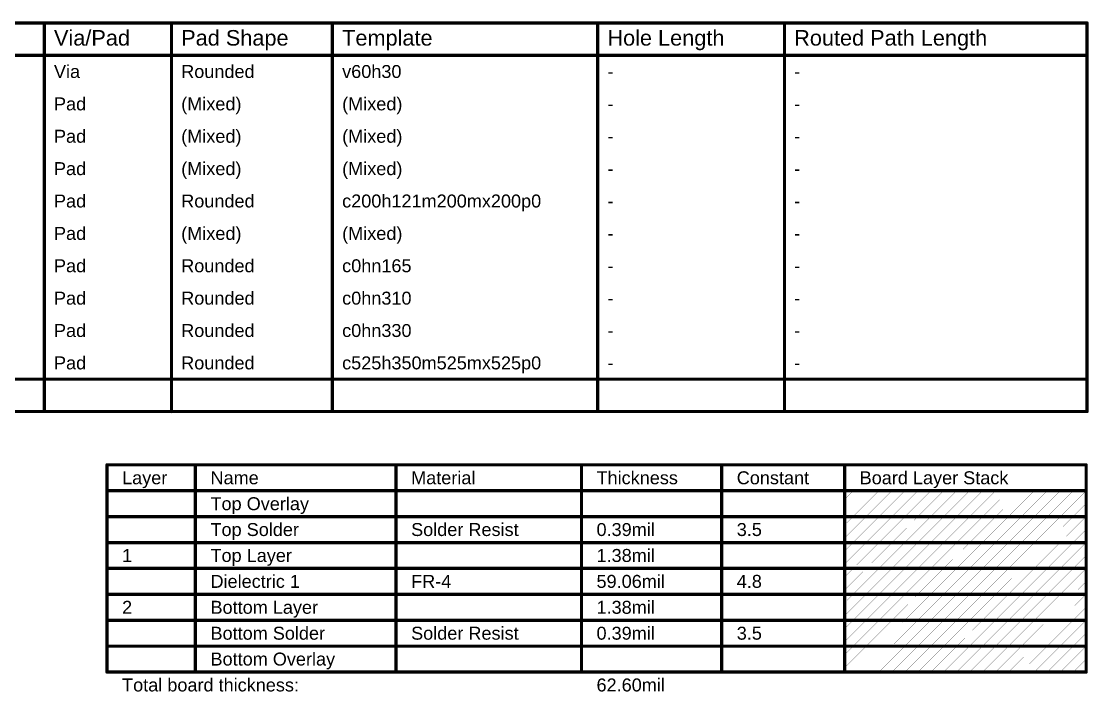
# Model space of a CAD drawing. Header units: inches. Extents: x -31 to 249, y -28 to 261.
# Drawn here: x 123.3 to 249, y 181.8 to 260.7 of the extents above; entities that cross this region are included whole.
import ezdxf

# ---------------------------------------------------------------- set-up
doc = ezdxf.new("R2010")
doc.units = ezdxf.units.IN
doc.layers.add('Drill Drawing', color=1, linetype='Continuous')
doc.layers.add('Fabrication', color=76, linetype='Continuous')
doc.styles.add('Arial', font='', dxfattribs={"height": 0.2})
doc.styles.get('Arial').set_extended_font_data('Arial')

msp = doc.modelspace()

# ---------------------------------------------------------------- linework, layer by layer
at = {"layer": 'Drill Drawing', "const_width": 0.381}
for points in [[(-1.75, 260.5), (248.77, 260.5)], [(126, 214.78), (126, 260.5)], [(140.98, 214.78), (140.98, 260.5)], [(159.92, 214.78), (159.92, 260.5)], [(191.16, 214.78), (191.16, 260.5)], [(213.15, 214.78), (213.15, 260.5)], [(248.77, 214.78), (248.77, 260.5)], [(-1.75, 256.69), (248.77, 256.69)], [(-1.75, 218.59), (248.77, 218.59)], [(-1.75, 214.78), (248.77, 214.78)]]:
    msp.add_lwpolyline(points, dxfattribs=at)
at = {"layer": 'Drill Drawing', "const_width": 0.191}
for points in [[(125.9, 260.5, 1), (126.09, 260.5, 1)], [(140.88, 260.5, 1), (141.08, 260.5, 1)], [(159.83, 260.5, 1), (160.02, 260.5, 1)], [(191.06, 260.5, 1), (191.25, 260.5, 1)], [(213.05, 260.5, 1), (213.24, 260.5, 1)], [(248.68, 260.5, 1), (248.87, 260.5, 1)], [(248.68, 260.5, 1), (248.87, 260.5, 1)], [(248.68, 256.69, 1), (248.87, 256.69, 1)], [(248.68, 218.59, 1), (248.87, 218.59, 1)], [(125.9, 214.78, 1), (126.09, 214.78, 1)], [(140.88, 214.78, 1), (141.08, 214.78, 1)], [(159.83, 214.78, 1), (160.02, 214.78, 1)], [(191.06, 214.78, 1), (191.25, 214.78, 1)], [(213.05, 214.78, 1), (213.24, 214.78, 1)], [(248.68, 214.78, 1), (248.87, 214.78, 1)], [(248.68, 214.78, 1), (248.87, 214.78, 1)]]:
    msp.add_lwpolyline(points, format="xyb", close=True, dxfattribs=at)
at = {"layer": 'Fabrication'}
for points, const_width in [([(133.38, 208.51), (248.67, 208.51)], 0.381), ([(133.38, 184.12), (133.38, 208.51)], 0.381), ([(143.79, 184.12), (143.79, 208.51)], 0.381), ([(167.41, 184.12), (167.41, 208.51)], 0.381), ([(189.25, 184.12), (189.25, 208.51)], 0.381), ([(205.75, 184.12), (205.75, 208.51)], 0.381), ([(220.23, 184.12), (220.23, 208.51)], 0.381), ([(248.67, 184.12), (248.67, 208.51)], 0.381), ([(133.38, 205.46), (248.67, 205.46)], 0.381), ([(220.23, 202.93), (222.76, 205.46)], 0.0254), ([(220.23, 204.45), (221.23, 205.46)], 0.0254), ([(221.23, 202.41), (224.28, 205.46)], 0.0254), ([(222.76, 202.41), (225.81, 205.46)], 0.0254), ([(224.28, 202.41), (227.33, 205.46)], 0.0254), ([(225.81, 202.41), (228.85, 205.46)], 0.0254), ([(227.33, 202.41), (230.38, 205.46)], 0.0254), ([(228.85, 202.41), (231.9, 205.46)], 0.0254), ([(230.38, 202.41), (233.43, 205.46)], 0.0254), ([(231.9, 202.41), (234.95, 205.46)], 0.0254), ([(233.43, 202.41), (236.47, 205.46)], 0.0254), ([(234.95, 202.41), (238, 205.46)], 0.0254), ([(236.47, 202.41), (239.52, 205.46)], 0.0254), ([(238, 202.41), (241.05, 205.46)], 0.0254), ([(239.52, 202.41), (242.57, 205.46)], 0.0254), ([(241.05, 202.41), (244.09, 205.46)], 0.0254), ([(242.57, 202.41), (245.62, 205.46)], 0.0254), ([(244.09, 202.41), (247.14, 205.46)], 0.0254), ([(245.62, 202.41), (248.67, 205.46)], 0.0254), ([(247.14, 202.41), (248.67, 203.94)], 0.0254), ([(133.38, 202.41), (143.79, 202.41)], 0.381), ([(143.79, 202.41), (167.41, 202.41)], 0.381), ([(167.41, 202.41), (189.25, 202.41)], 0.381), ([(189.25, 202.41), (205.75, 202.41)], 0.381), ([(205.75, 202.41), (220.23, 202.41)], 0.381), ([(220.23, 202.41), (248.67, 202.41)], 0.381), ([(220.23, 199.88), (222.76, 202.41)], 0.0254), ([(220.23, 201.4), (221.23, 202.41)], 0.0254), ([(221.23, 199.36), (224.28, 202.41)], 0.0254), ([(222.76, 199.36), (225.81, 202.41)], 0.0254), ([(224.28, 199.36), (227.33, 202.41)], 0.0254), ([(225.81, 199.36), (228.85, 202.41)], 0.0254), ([(227.33, 199.36), (230.38, 202.41)], 0.0254), ([(228.85, 199.36), (231.9, 202.41)], 0.0254), ([(230.38, 199.36), (233.43, 202.41)], 0.0254), ([(231.9, 199.36), (234.95, 202.41)], 0.0254), ([(233.43, 199.36), (236.47, 202.41)], 0.0254), ([(234.95, 199.36), (238, 202.41)], 0.0254), ([(236.47, 199.36), (239.52, 202.41)], 0.0254), ([(238, 199.36), (241.05, 202.41)], 0.0254), ([(239.52, 199.36), (242.57, 202.41)], 0.0254), ([(241.05, 199.36), (244.09, 202.41)], 0.0254), ([(242.57, 199.36), (245.62, 202.41)], 0.0254), ([(244.09, 199.36), (247.14, 202.41)], 0.0254), ([(245.62, 199.36), (248.67, 202.41)], 0.0254), ([(247.14, 199.36), (248.67, 200.89)], 0.0254), ([(133.38, 199.36), (143.79, 199.36)], 0.381), ([(143.79, 199.36), (167.41, 199.36)], 0.381), ([(167.41, 199.36), (189.25, 199.36)], 0.381), ([(189.25, 199.36), (205.75, 199.36)], 0.381), ([(205.75, 199.36), (220.23, 199.36)], 0.381), ([(220.23, 199.36), (248.67, 199.36)], 0.381), ([(220.23, 196.83), (222.76, 199.36)], 0.0254), ([(220.23, 198.36), (221.23, 199.36)], 0.0254), ([(221.23, 196.32), (224.28, 199.36)], 0.0254), ([(222.76, 196.32), (225.81, 199.36)], 0.0254), ([(224.28, 196.32), (227.33, 199.36)], 0.0254), ([(225.81, 196.32), (228.85, 199.36)], 0.0254), ([(227.33, 196.32), (230.38, 199.36)], 0.0254), ([(228.85, 196.32), (231.9, 199.36)], 0.0254), ([(230.38, 196.32), (233.43, 199.36)], 0.0254), ([(231.9, 196.32), (234.95, 199.36)], 0.0254), ([(233.43, 196.32), (236.47, 199.36)], 0.0254), ([(234.95, 196.32), (238, 199.36)], 0.0254), ([(236.47, 196.32), (239.52, 199.36)], 0.0254), ([(238, 196.32), (241.05, 199.36)], 0.0254), ([(239.52, 196.32), (242.57, 199.36)], 0.0254), ([(241.05, 196.32), (244.09, 199.36)], 0.0254), ([(242.57, 196.32), (245.62, 199.36)], 0.0254), ([(244.09, 196.32), (247.14, 199.36)], 0.0254), ([(245.62, 196.32), (248.67, 199.36)], 0.0254), ([(247.14, 196.32), (248.67, 197.84)], 0.0254), ([(133.38, 196.32), (143.79, 196.32)], 0.381), ([(143.79, 196.32), (167.41, 196.32)], 0.381), ([(167.41, 196.32), (189.25, 196.32)], 0.381), ([(189.25, 196.32), (205.75, 196.32)], 0.381), ([(205.75, 196.32), (220.23, 196.32)], 0.381), ([(220.23, 196.32), (248.67, 196.32)], 0.381), ([(220.23, 193.78), (222.76, 196.32)], 0.0254), ([(220.23, 195.31), (221.23, 196.32)], 0.0254), ([(221.23, 193.27), (224.28, 196.32)], 0.0254), ([(222.76, 193.27), (225.81, 196.32)], 0.0254), ([(224.28, 193.27), (227.33, 196.32)], 0.0254), ([(225.81, 193.27), (228.85, 196.32)], 0.0254), ([(227.33, 193.27), (230.38, 196.32)], 0.0254), ([(228.85, 193.27), (231.9, 196.32)], 0.0254), ([(230.38, 193.27), (233.43, 196.32)], 0.0254), ([(231.9, 193.27), (234.95, 196.32)], 0.0254), ([(233.43, 193.27), (236.47, 196.32)], 0.0254), ([(234.95, 193.27), (238, 196.32)], 0.0254), ([(236.47, 193.27), (239.52, 196.32)], 0.0254), ([(238, 193.27), (241.05, 196.32)], 0.0254), ([(239.52, 193.27), (242.57, 196.32)], 0.0254), ([(241.05, 193.27), (244.09, 196.32)], 0.0254), ([(242.57, 193.27), (245.62, 196.32)], 0.0254), ([(244.09, 193.27), (247.14, 196.32)], 0.0254), ([(245.62, 193.27), (248.67, 196.32)], 0.0254), ([(247.14, 193.27), (248.67, 194.79)], 0.0254), ([(133.38, 193.27), (143.79, 193.27)], 0.381), ([(143.79, 193.27), (167.41, 193.27)], 0.381), ([(167.41, 193.27), (189.25, 193.27)], 0.381), ([(189.25, 193.27), (205.75, 193.27)], 0.381), ([(205.75, 193.27), (220.23, 193.27)], 0.381), ([(220.23, 193.27), (248.67, 193.27)], 0.381), ([(220.23, 190.74), (222.76, 193.27)], 0.0254), ([(220.23, 192.26), (221.23, 193.27)], 0.0254), ([(221.23, 190.22), (224.28, 193.27)], 0.0254), ([(222.76, 190.22), (225.81, 193.27)], 0.0254), ([(224.28, 190.22), (227.33, 193.27)], 0.0254), ([(225.81, 190.22), (228.85, 193.27)], 0.0254), ([(227.33, 190.22), (230.38, 193.27)], 0.0254), ([(228.85, 190.22), (231.9, 193.27)], 0.0254), ([(230.38, 190.22), (233.43, 193.27)], 0.0254), ([(231.9, 190.22), (234.95, 193.27)], 0.0254), ([(233.43, 190.22), (236.47, 193.27)], 0.0254), ([(234.95, 190.22), (238, 193.27)], 0.0254), ([(236.47, 190.22), (239.52, 193.27)], 0.0254), ([(238, 190.22), (241.05, 193.27)], 0.0254), ([(239.52, 190.22), (242.57, 193.27)], 0.0254), ([(241.05, 190.22), (244.09, 193.27)], 0.0254), ([(242.57, 190.22), (245.62, 193.27)], 0.0254), ([(244.09, 190.22), (247.14, 193.27)], 0.0254), ([(245.62, 190.22), (248.67, 193.27)], 0.0254), ([(247.14, 190.22), (248.67, 191.74)], 0.0254), ([(133.38, 190.22), (143.79, 190.22)], 0.381), ([(143.79, 190.22), (167.41, 190.22)], 0.381), ([(167.41, 190.22), (189.25, 190.22)], 0.381), ([(189.25, 190.22), (205.75, 190.22)], 0.381), ([(205.75, 190.22), (220.23, 190.22)], 0.381), ([(220.23, 190.22), (248.67, 190.22)], 0.381), ([(220.23, 187.69), (222.76, 190.22)], 0.0254), ([(220.23, 189.21), (221.23, 190.22)], 0.0254), ([(221.23, 187.17), (224.28, 190.22)], 0.0254), ([(222.76, 187.17), (225.81, 190.22)], 0.0254), ([(224.28, 187.17), (227.33, 190.22)], 0.0254), ([(225.81, 187.17), (228.85, 190.22)], 0.0254), ([(227.33, 187.17), (230.38, 190.22)], 0.0254), ([(228.85, 187.17), (231.9, 190.22)], 0.0254), ([(230.38, 187.17), (233.43, 190.22)], 0.0254), ([(231.9, 187.17), (234.95, 190.22)], 0.0254), ([(233.43, 187.17), (236.47, 190.22)], 0.0254), ([(234.95, 187.17), (238, 190.22)], 0.0254), ([(236.47, 187.17), (239.52, 190.22)], 0.0254), ([(238, 187.17), (241.05, 190.22)], 0.0254), ([(239.52, 187.17), (242.57, 190.22)], 0.0254), ([(241.05, 187.17), (244.09, 190.22)], 0.0254), ([(242.57, 187.17), (245.62, 190.22)], 0.0254), ([(244.09, 187.17), (247.14, 190.22)], 0.0254), ([(245.62, 187.17), (248.67, 190.22)], 0.0254), ([(247.14, 187.17), (248.67, 188.7)], 0.0254), ([(133.38, 187.17), (143.79, 187.17)], 0.381), ([(143.79, 187.17), (167.41, 187.17)], 0.381), ([(167.41, 187.17), (189.25, 187.17)], 0.381), ([(189.25, 187.17), (205.75, 187.17)], 0.381), ([(205.75, 187.17), (220.23, 187.17)], 0.381), ([(220.23, 187.17), (248.67, 187.17)], 0.381), ([(220.23, 184.64), (222.76, 187.17)], 0.0254), ([(220.23, 186.16), (221.23, 187.17)], 0.0254), ([(221.23, 184.12), (224.28, 187.17)], 0.0254), ([(222.76, 184.12), (225.81, 187.17)], 0.0254), ([(224.28, 184.12), (227.33, 187.17)], 0.0254), ([(225.81, 184.12), (228.85, 187.17)], 0.0254), ([(227.33, 184.12), (230.38, 187.17)], 0.0254), ([(228.85, 184.12), (231.9, 187.17)], 0.0254), ([(230.38, 184.12), (233.43, 187.17)], 0.0254), ([(231.9, 184.12), (234.95, 187.17)], 0.0254), ([(233.43, 184.12), (236.47, 187.17)], 0.0254), ([(234.95, 184.12), (238, 187.17)], 0.0254), ([(236.47, 184.12), (239.52, 187.17)], 0.0254), ([(238, 184.12), (241.05, 187.17)], 0.0254), ([(239.52, 184.12), (242.57, 187.17)], 0.0254), ([(241.05, 184.12), (244.09, 187.17)], 0.0254), ([(242.57, 184.12), (245.62, 187.17)], 0.0254), ([(244.09, 184.12), (247.14, 187.17)], 0.0254), ([(245.62, 184.12), (248.67, 187.17)], 0.0254), ([(247.14, 184.12), (248.67, 185.65)], 0.0254), ([(133.38, 184.12), (143.79, 184.12)], 0.381), ([(143.79, 184.12), (167.41, 184.12)], 0.381), ([(167.41, 184.12), (189.25, 184.12)], 0.381), ([(189.25, 184.12), (205.75, 184.12)], 0.381), ([(205.75, 184.12), (220.23, 184.12)], 0.381), ([(220.23, 184.12), (248.67, 184.12)], 0.381)]:
    msp.add_lwpolyline(points, dxfattribs=dict(at, const_width=const_width))
for points, const_width in [([(133.29, 208.51, 1), (133.48, 208.51, 1)], 0.191), ([(133.29, 208.51, 1), (133.48, 208.51, 1)], 0.191), ([(143.7, 208.51, 1), (143.89, 208.51, 1)], 0.191), ([(167.31, 208.51, 1), (167.5, 208.51, 1)], 0.191), ([(189.15, 208.51, 1), (189.34, 208.51, 1)], 0.191), ([(205.66, 208.51, 1), (205.85, 208.51, 1)], 0.191), ([(220.13, 208.51, 1), (220.32, 208.51, 1)], 0.191), ([(248.57, 208.51, 1), (248.76, 208.51, 1)], 0.191), ([(248.57, 208.51, 1), (248.76, 208.51, 1)], 0.191), ([(133.29, 205.46, 1), (133.48, 205.46, 1)], 0.191), ([(221.23, 205.46, 1), (221.24, 205.46, 1)], 0.0127), ([(222.75, 205.46, 1), (222.76, 205.46, 1)], 0.0127), ([(224.28, 205.46, 1), (224.29, 205.46, 1)], 0.0127), ([(225.8, 205.46, 1), (225.81, 205.46, 1)], 0.0127), ([(227.32, 205.46, 1), (227.34, 205.46, 1)], 0.0127), ([(228.85, 205.46, 1), (228.86, 205.46, 1)], 0.0127), ([(230.37, 205.46, 1), (230.38, 205.46, 1)], 0.0127), ([(231.9, 205.46, 1), (231.91, 205.46, 1)], 0.0127), ([(233.42, 205.46, 1), (233.43, 205.46, 1)], 0.0127), ([(234.94, 205.46, 1), (234.96, 205.46, 1)], 0.0127), ([(236.47, 205.46, 1), (236.48, 205.46, 1)], 0.0127), ([(237.99, 205.46, 1), (238, 205.46, 1)], 0.0127), ([(239.52, 205.46, 1), (239.53, 205.46, 1)], 0.0127), ([(241.04, 205.46, 1), (241.05, 205.46, 1)], 0.0127), ([(242.56, 205.46, 1), (242.58, 205.46, 1)], 0.0127), ([(244.09, 205.46, 1), (244.1, 205.46, 1)], 0.0127), ([(245.61, 205.46, 1), (245.62, 205.46, 1)], 0.0127), ([(247.14, 205.46, 1), (247.15, 205.46, 1)], 0.0127), ([(248.57, 205.46, 1), (248.76, 205.46, 1)], 0.191), ([(248.66, 205.46, 1), (248.67, 205.46, 1)], 0.0127), ([(220.22, 204.45, 1), (220.23, 204.45, 1)], 0.0127), ([(248.66, 203.94, 1), (248.67, 203.94, 1)], 0.0127), ([(133.29, 202.41, 1), (133.48, 202.41, 1)], 0.191), ([(143.7, 202.41, 1), (143.89, 202.41, 1)], 0.191), ([(143.7, 202.41, 1), (143.89, 202.41, 1)], 0.191), ([(167.31, 202.41, 1), (167.5, 202.41, 1)], 0.191), ([(167.31, 202.41, 1), (167.5, 202.41, 1)], 0.191), ([(189.15, 202.41, 1), (189.34, 202.41, 1)], 0.191), ([(189.15, 202.41, 1), (189.34, 202.41, 1)], 0.191), ([(205.66, 202.41, 1), (205.85, 202.41, 1)], 0.191), ([(205.66, 202.41, 1), (205.85, 202.41, 1)], 0.191), ([(220.13, 202.41, 1), (220.32, 202.41, 1)], 0.191), ([(220.13, 202.41, 1), (220.32, 202.41, 1)], 0.191), ([(220.22, 202.93, 1), (220.23, 202.93, 1)], 0.0127), ([(221.23, 202.41, 1), (221.24, 202.41, 1)], 0.0127), ([(221.23, 202.41, 1), (221.24, 202.41, 1)], 0.0127), ([(222.75, 202.41, 1), (222.76, 202.41, 1)], 0.0127), ([(222.75, 202.41, 1), (222.76, 202.41, 1)], 0.0127), ([(224.28, 202.41, 1), (224.29, 202.41, 1)], 0.0127), ([(224.28, 202.41, 1), (224.29, 202.41, 1)], 0.0127), ([(225.8, 202.41, 1), (225.81, 202.41, 1)], 0.0127), ([(225.8, 202.41, 1), (225.81, 202.41, 1)], 0.0127), ([(227.32, 202.41, 1), (227.34, 202.41, 1)], 0.0127), ([(227.32, 202.41, 1), (227.34, 202.41, 1)], 0.0127), ([(228.85, 202.41, 1), (228.86, 202.41, 1)], 0.0127), ([(228.85, 202.41, 1), (228.86, 202.41, 1)], 0.0127), ([(230.37, 202.41, 1), (230.38, 202.41, 1)], 0.0127), ([(230.37, 202.41, 1), (230.38, 202.41, 1)], 0.0127), ([(231.9, 202.41, 1), (231.91, 202.41, 1)], 0.0127), ([(231.9, 202.41, 1), (231.91, 202.41, 1)], 0.0127), ([(233.42, 202.41, 1), (233.43, 202.41, 1)], 0.0127), ([(233.42, 202.41, 1), (233.43, 202.41, 1)], 0.0127), ([(234.94, 202.41, 1), (234.96, 202.41, 1)], 0.0127), ([(234.94, 202.41, 1), (234.96, 202.41, 1)], 0.0127), ([(236.47, 202.41, 1), (236.48, 202.41, 1)], 0.0127), ([(236.47, 202.41, 1), (236.48, 202.41, 1)], 0.0127), ([(237.99, 202.41, 1), (238, 202.41, 1)], 0.0127), ([(237.99, 202.41, 1), (238, 202.41, 1)], 0.0127), ([(239.52, 202.41, 1), (239.53, 202.41, 1)], 0.0127), ([(239.52, 202.41, 1), (239.53, 202.41, 1)], 0.0127), ([(241.04, 202.41, 1), (241.05, 202.41, 1)], 0.0127), ([(241.04, 202.41, 1), (241.05, 202.41, 1)], 0.0127), ([(242.56, 202.41, 1), (242.58, 202.41, 1)], 0.0127), ([(242.56, 202.41, 1), (242.58, 202.41, 1)], 0.0127), ([(244.09, 202.41, 1), (244.1, 202.41, 1)], 0.0127), ([(244.09, 202.41, 1), (244.1, 202.41, 1)], 0.0127), ([(245.61, 202.41, 1), (245.62, 202.41, 1)], 0.0127), ([(245.61, 202.41, 1), (245.62, 202.41, 1)], 0.0127), ([(247.14, 202.41, 1), (247.15, 202.41, 1)], 0.0127), ([(247.14, 202.41, 1), (247.15, 202.41, 1)], 0.0127), ([(248.57, 202.41, 1), (248.76, 202.41, 1)], 0.191), ([(248.66, 202.41, 1), (248.67, 202.41, 1)], 0.0127), ([(220.22, 201.4, 1), (220.23, 201.4, 1)], 0.0127), ([(220.22, 199.88, 1), (220.23, 199.88, 1)], 0.0127), ([(248.66, 200.89, 1), (248.67, 200.89, 1)], 0.0127), ([(133.29, 199.36, 1), (133.48, 199.36, 1)], 0.191), ([(143.7, 199.36, 1), (143.89, 199.36, 1)], 0.191), ([(143.7, 199.36, 1), (143.89, 199.36, 1)], 0.191), ([(167.31, 199.36, 1), (167.5, 199.36, 1)], 0.191), ([(167.31, 199.36, 1), (167.5, 199.36, 1)], 0.191), ([(189.15, 199.36, 1), (189.34, 199.36, 1)], 0.191), ([(189.15, 199.36, 1), (189.34, 199.36, 1)], 0.191), ([(205.66, 199.36, 1), (205.85, 199.36, 1)], 0.191), ([(205.66, 199.36, 1), (205.85, 199.36, 1)], 0.191), ([(220.13, 199.36, 1), (220.32, 199.36, 1)], 0.191), ([(220.13, 199.36, 1), (220.32, 199.36, 1)], 0.191), ([(221.23, 199.36, 1), (221.24, 199.36, 1)], 0.0127), ([(221.23, 199.36, 1), (221.24, 199.36, 1)], 0.0127), ([(222.75, 199.36, 1), (222.76, 199.36, 1)], 0.0127), ([(222.75, 199.36, 1), (222.76, 199.36, 1)], 0.0127), ([(224.28, 199.36, 1), (224.29, 199.36, 1)], 0.0127), ([(224.28, 199.36, 1), (224.29, 199.36, 1)], 0.0127), ([(225.8, 199.36, 1), (225.81, 199.36, 1)], 0.0127), ([(225.8, 199.36, 1), (225.81, 199.36, 1)], 0.0127), ([(227.32, 199.36, 1), (227.34, 199.36, 1)], 0.0127), ([(227.32, 199.36, 1), (227.34, 199.36, 1)], 0.0127), ([(228.85, 199.36, 1), (228.86, 199.36, 1)], 0.0127), ([(228.85, 199.36, 1), (228.86, 199.36, 1)], 0.0127), ([(230.37, 199.36, 1), (230.38, 199.36, 1)], 0.0127), ([(230.37, 199.36, 1), (230.38, 199.36, 1)], 0.0127), ([(231.9, 199.36, 1), (231.91, 199.36, 1)], 0.0127), ([(231.9, 199.36, 1), (231.91, 199.36, 1)], 0.0127), ([(233.42, 199.36, 1), (233.43, 199.36, 1)], 0.0127), ([(233.42, 199.36, 1), (233.43, 199.36, 1)], 0.0127), ([(234.94, 199.36, 1), (234.96, 199.36, 1)], 0.0127), ([(234.94, 199.36, 1), (234.96, 199.36, 1)], 0.0127), ([(236.47, 199.36, 1), (236.48, 199.36, 1)], 0.0127), ([(236.47, 199.36, 1), (236.48, 199.36, 1)], 0.0127), ([(237.99, 199.36, 1), (238, 199.36, 1)], 0.0127), ([(237.99, 199.36, 1), (238, 199.36, 1)], 0.0127), ([(239.52, 199.36, 1), (239.53, 199.36, 1)], 0.0127), ([(239.52, 199.36, 1), (239.53, 199.36, 1)], 0.0127), ([(241.04, 199.36, 1), (241.05, 199.36, 1)], 0.0127), ([(241.04, 199.36, 1), (241.05, 199.36, 1)], 0.0127), ([(242.56, 199.36, 1), (242.58, 199.36, 1)], 0.0127), ([(242.56, 199.36, 1), (242.58, 199.36, 1)], 0.0127), ([(244.09, 199.36, 1), (244.1, 199.36, 1)], 0.0127), ([(244.09, 199.36, 1), (244.1, 199.36, 1)], 0.0127), ([(245.61, 199.36, 1), (245.62, 199.36, 1)], 0.0127), ([(245.61, 199.36, 1), (245.62, 199.36, 1)], 0.0127), ([(247.14, 199.36, 1), (247.15, 199.36, 1)], 0.0127), ([(247.14, 199.36, 1), (247.15, 199.36, 1)], 0.0127), ([(248.57, 199.36, 1), (248.76, 199.36, 1)], 0.191), ([(248.66, 199.36, 1), (248.67, 199.36, 1)], 0.0127), ([(220.22, 198.36, 1), (220.23, 198.36, 1)], 0.0127), ([(248.66, 197.84, 1), (248.67, 197.84, 1)], 0.0127), ([(133.29, 196.32, 1), (133.48, 196.32, 1)], 0.191), ([(143.7, 196.32, 1), (143.89, 196.32, 1)], 0.191), ([(143.7, 196.32, 1), (143.89, 196.32, 1)], 0.191), ([(167.31, 196.32, 1), (167.5, 196.32, 1)], 0.191), ([(167.31, 196.32, 1), (167.5, 196.32, 1)], 0.191), ([(189.15, 196.32, 1), (189.34, 196.32, 1)], 0.191), ([(189.15, 196.32, 1), (189.34, 196.32, 1)], 0.191), ([(205.66, 196.32, 1), (205.85, 196.32, 1)], 0.191), ([(205.66, 196.32, 1), (205.85, 196.32, 1)], 0.191), ([(220.13, 196.32, 1), (220.32, 196.32, 1)], 0.191), ([(220.13, 196.32, 1), (220.32, 196.32, 1)], 0.191), ([(220.22, 196.83, 1), (220.23, 196.83, 1)], 0.0127), ([(221.23, 196.32, 1), (221.24, 196.32, 1)], 0.0127), ([(221.23, 196.32, 1), (221.24, 196.32, 1)], 0.0127), ([(222.75, 196.32, 1), (222.76, 196.32, 1)], 0.0127), ([(222.75, 196.32, 1), (222.76, 196.32, 1)], 0.0127), ([(224.28, 196.32, 1), (224.29, 196.32, 1)], 0.0127), ([(224.28, 196.32, 1), (224.29, 196.32, 1)], 0.0127), ([(225.8, 196.32, 1), (225.81, 196.32, 1)], 0.0127), ([(225.8, 196.32, 1), (225.81, 196.32, 1)], 0.0127), ([(227.32, 196.32, 1), (227.34, 196.32, 1)], 0.0127), ([(227.32, 196.32, 1), (227.34, 196.32, 1)], 0.0127), ([(228.85, 196.32, 1), (228.86, 196.32, 1)], 0.0127), ([(228.85, 196.32, 1), (228.86, 196.32, 1)], 0.0127), ([(230.37, 196.32, 1), (230.38, 196.32, 1)], 0.0127), ([(230.37, 196.32, 1), (230.38, 196.32, 1)], 0.0127), ([(231.9, 196.32, 1), (231.91, 196.32, 1)], 0.0127), ([(231.9, 196.32, 1), (231.91, 196.32, 1)], 0.0127), ([(233.42, 196.32, 1), (233.43, 196.32, 1)], 0.0127), ([(233.42, 196.32, 1), (233.43, 196.32, 1)], 0.0127), ([(234.94, 196.32, 1), (234.96, 196.32, 1)], 0.0127), ([(234.94, 196.32, 1), (234.96, 196.32, 1)], 0.0127), ([(236.47, 196.32, 1), (236.48, 196.32, 1)], 0.0127), ([(236.47, 196.32, 1), (236.48, 196.32, 1)], 0.0127), ([(237.99, 196.32, 1), (238, 196.32, 1)], 0.0127), ([(237.99, 196.32, 1), (238, 196.32, 1)], 0.0127), ([(239.52, 196.32, 1), (239.53, 196.32, 1)], 0.0127), ([(239.52, 196.32, 1), (239.53, 196.32, 1)], 0.0127), ([(241.04, 196.32, 1), (241.05, 196.32, 1)], 0.0127), ([(241.04, 196.32, 1), (241.05, 196.32, 1)], 0.0127), ([(242.56, 196.32, 1), (242.58, 196.32, 1)], 0.0127), ([(242.56, 196.32, 1), (242.58, 196.32, 1)], 0.0127), ([(244.09, 196.32, 1), (244.1, 196.32, 1)], 0.0127), ([(244.09, 196.32, 1), (244.1, 196.32, 1)], 0.0127), ([(245.61, 196.32, 1), (245.62, 196.32, 1)], 0.0127), ([(245.61, 196.32, 1), (245.62, 196.32, 1)], 0.0127), ([(247.14, 196.32, 1), (247.15, 196.32, 1)], 0.0127), ([(247.14, 196.32, 1), (247.15, 196.32, 1)], 0.0127), ([(248.57, 196.32, 1), (248.76, 196.32, 1)], 0.191), ([(248.66, 196.32, 1), (248.67, 196.32, 1)], 0.0127), ([(220.22, 195.31, 1), (220.23, 195.31, 1)], 0.0127), ([(248.66, 194.79, 1), (248.67, 194.79, 1)], 0.0127), ([(220.22, 193.78, 1), (220.23, 193.78, 1)], 0.0127), ([(133.29, 193.27, 1), (133.48, 193.27, 1)], 0.191), ([(143.7, 193.27, 1), (143.89, 193.27, 1)], 0.191), ([(143.7, 193.27, 1), (143.89, 193.27, 1)], 0.191), ([(167.31, 193.27, 1), (167.5, 193.27, 1)], 0.191), ([(167.31, 193.27, 1), (167.5, 193.27, 1)], 0.191), ([(189.15, 193.27, 1), (189.34, 193.27, 1)], 0.191), ([(189.15, 193.27, 1), (189.34, 193.27, 1)], 0.191), ([(205.66, 193.27, 1), (205.85, 193.27, 1)], 0.191), ([(205.66, 193.27, 1), (205.85, 193.27, 1)], 0.191), ([(220.13, 193.27, 1), (220.32, 193.27, 1)], 0.191), ([(220.13, 193.27, 1), (220.32, 193.27, 1)], 0.191), ([(220.22, 192.26, 1), (220.23, 192.26, 1)], 0.0127), ([(221.23, 193.27, 1), (221.24, 193.27, 1)], 0.0127), ([(221.23, 193.27, 1), (221.24, 193.27, 1)], 0.0127), ([(222.75, 193.27, 1), (222.76, 193.27, 1)], 0.0127), ([(222.75, 193.27, 1), (222.76, 193.27, 1)], 0.0127), ([(224.28, 193.27, 1), (224.29, 193.27, 1)], 0.0127), ([(224.28, 193.27, 1), (224.29, 193.27, 1)], 0.0127), ([(225.8, 193.27, 1), (225.81, 193.27, 1)], 0.0127), ([(225.8, 193.27, 1), (225.81, 193.27, 1)], 0.0127), ([(227.32, 193.27, 1), (227.34, 193.27, 1)], 0.0127), ([(227.32, 193.27, 1), (227.34, 193.27, 1)], 0.0127), ([(228.85, 193.27, 1), (228.86, 193.27, 1)], 0.0127), ([(228.85, 193.27, 1), (228.86, 193.27, 1)], 0.0127), ([(230.37, 193.27, 1), (230.38, 193.27, 1)], 0.0127), ([(230.37, 193.27, 1), (230.38, 193.27, 1)], 0.0127), ([(231.9, 193.27, 1), (231.91, 193.27, 1)], 0.0127), ([(231.9, 193.27, 1), (231.91, 193.27, 1)], 0.0127), ([(233.42, 193.27, 1), (233.43, 193.27, 1)], 0.0127), ([(233.42, 193.27, 1), (233.43, 193.27, 1)], 0.0127), ([(234.94, 193.27, 1), (234.96, 193.27, 1)], 0.0127), ([(234.94, 193.27, 1), (234.96, 193.27, 1)], 0.0127), ([(236.47, 193.27, 1), (236.48, 193.27, 1)], 0.0127), ([(236.47, 193.27, 1), (236.48, 193.27, 1)], 0.0127), ([(237.99, 193.27, 1), (238, 193.27, 1)], 0.0127), ([(237.99, 193.27, 1), (238, 193.27, 1)], 0.0127), ([(239.52, 193.27, 1), (239.53, 193.27, 1)], 0.0127), ([(239.52, 193.27, 1), (239.53, 193.27, 1)], 0.0127), ([(241.04, 193.27, 1), (241.05, 193.27, 1)], 0.0127), ([(241.04, 193.27, 1), (241.05, 193.27, 1)], 0.0127), ([(242.56, 193.27, 1), (242.58, 193.27, 1)], 0.0127), ([(242.56, 193.27, 1), (242.58, 193.27, 1)], 0.0127), ([(244.09, 193.27, 1), (244.1, 193.27, 1)], 0.0127), ([(244.09, 193.27, 1), (244.1, 193.27, 1)], 0.0127), ([(245.61, 193.27, 1), (245.62, 193.27, 1)], 0.0127), ([(245.61, 193.27, 1), (245.62, 193.27, 1)], 0.0127), ([(247.14, 193.27, 1), (247.15, 193.27, 1)], 0.0127), ([(247.14, 193.27, 1), (247.15, 193.27, 1)], 0.0127), ([(248.57, 193.27, 1), (248.76, 193.27, 1)], 0.191), ([(248.66, 193.27, 1), (248.67, 193.27, 1)], 0.0127), ([(248.66, 191.74, 1), (248.67, 191.74, 1)], 0.0127), ([(133.29, 190.22, 1), (133.48, 190.22, 1)], 0.191), ([(143.7, 190.22, 1), (143.89, 190.22, 1)], 0.191), ([(143.7, 190.22, 1), (143.89, 190.22, 1)], 0.191), ([(167.31, 190.22, 1), (167.5, 190.22, 1)], 0.191), ([(167.31, 190.22, 1), (167.5, 190.22, 1)], 0.191), ([(189.15, 190.22, 1), (189.34, 190.22, 1)], 0.191), ([(189.15, 190.22, 1), (189.34, 190.22, 1)], 0.191), ([(205.66, 190.22, 1), (205.85, 190.22, 1)], 0.191), ([(205.66, 190.22, 1), (205.85, 190.22, 1)], 0.191), ([(220.13, 190.22, 1), (220.32, 190.22, 1)], 0.191), ([(220.13, 190.22, 1), (220.32, 190.22, 1)], 0.191), ([(220.22, 190.74, 1), (220.23, 190.74, 1)], 0.0127), ([(221.23, 190.22, 1), (221.24, 190.22, 1)], 0.0127), ([(221.23, 190.22, 1), (221.24, 190.22, 1)], 0.0127), ([(222.75, 190.22, 1), (222.76, 190.22, 1)], 0.0127), ([(222.75, 190.22, 1), (222.76, 190.22, 1)], 0.0127), ([(224.28, 190.22, 1), (224.29, 190.22, 1)], 0.0127), ([(224.28, 190.22, 1), (224.29, 190.22, 1)], 0.0127), ([(225.8, 190.22, 1), (225.81, 190.22, 1)], 0.0127), ([(225.8, 190.22, 1), (225.81, 190.22, 1)], 0.0127), ([(227.32, 190.22, 1), (227.34, 190.22, 1)], 0.0127), ([(227.32, 190.22, 1), (227.34, 190.22, 1)], 0.0127), ([(228.85, 190.22, 1), (228.86, 190.22, 1)], 0.0127), ([(228.85, 190.22, 1), (228.86, 190.22, 1)], 0.0127), ([(230.37, 190.22, 1), (230.38, 190.22, 1)], 0.0127), ([(230.37, 190.22, 1), (230.38, 190.22, 1)], 0.0127), ([(231.9, 190.22, 1), (231.91, 190.22, 1)], 0.0127), ([(231.9, 190.22, 1), (231.91, 190.22, 1)], 0.0127), ([(233.42, 190.22, 1), (233.43, 190.22, 1)], 0.0127), ([(233.42, 190.22, 1), (233.43, 190.22, 1)], 0.0127), ([(234.94, 190.22, 1), (234.96, 190.22, 1)], 0.0127), ([(234.94, 190.22, 1), (234.96, 190.22, 1)], 0.0127), ([(236.47, 190.22, 1), (236.48, 190.22, 1)], 0.0127), ([(236.47, 190.22, 1), (236.48, 190.22, 1)], 0.0127), ([(237.99, 190.22, 1), (238, 190.22, 1)], 0.0127), ([(237.99, 190.22, 1), (238, 190.22, 1)], 0.0127), ([(239.52, 190.22, 1), (239.53, 190.22, 1)], 0.0127), ([(239.52, 190.22, 1), (239.53, 190.22, 1)], 0.0127), ([(241.04, 190.22, 1), (241.05, 190.22, 1)], 0.0127), ([(241.04, 190.22, 1), (241.05, 190.22, 1)], 0.0127), ([(242.56, 190.22, 1), (242.58, 190.22, 1)], 0.0127), ([(242.56, 190.22, 1), (242.58, 190.22, 1)], 0.0127), ([(244.09, 190.22, 1), (244.1, 190.22, 1)], 0.0127), ([(244.09, 190.22, 1), (244.1, 190.22, 1)], 0.0127), ([(245.61, 190.22, 1), (245.62, 190.22, 1)], 0.0127), ([(245.61, 190.22, 1), (245.62, 190.22, 1)], 0.0127), ([(247.14, 190.22, 1), (247.15, 190.22, 1)], 0.0127), ([(247.14, 190.22, 1), (247.15, 190.22, 1)], 0.0127), ([(248.57, 190.22, 1), (248.76, 190.22, 1)], 0.191), ([(248.66, 190.22, 1), (248.67, 190.22, 1)], 0.0127), ([(220.22, 189.21, 1), (220.23, 189.21, 1)], 0.0127), ([(248.66, 188.7, 1), (248.67, 188.7, 1)], 0.0127), ([(133.29, 187.17, 1), (133.48, 187.17, 1)], 0.191), ([(143.7, 187.17, 1), (143.89, 187.17, 1)], 0.191), ([(143.7, 187.17, 1), (143.89, 187.17, 1)], 0.191), ([(167.31, 187.17, 1), (167.5, 187.17, 1)], 0.191), ([(167.31, 187.17, 1), (167.5, 187.17, 1)], 0.191), ([(189.15, 187.17, 1), (189.34, 187.17, 1)], 0.191), ([(189.15, 187.17, 1), (189.34, 187.17, 1)], 0.191), ([(205.66, 187.17, 1), (205.85, 187.17, 1)], 0.191), ([(205.66, 187.17, 1), (205.85, 187.17, 1)], 0.191), ([(220.13, 187.17, 1), (220.32, 187.17, 1)], 0.191), ([(220.13, 187.17, 1), (220.32, 187.17, 1)], 0.191), ([(220.22, 187.69, 1), (220.23, 187.69, 1)], 0.0127), ([(248.57, 187.17, 1), (248.76, 187.17, 1)], 0.191), ([(220.22, 186.16, 1), (220.23, 186.16, 1)], 0.0127), ([(221.23, 187.17, 1), (221.24, 187.17, 1)], 0.0127), ([(221.23, 187.17, 1), (221.24, 187.17, 1)], 0.0127), ([(222.75, 187.17, 1), (222.76, 187.17, 1)], 0.0127), ([(222.75, 187.17, 1), (222.76, 187.17, 1)], 0.0127), ([(224.28, 187.17, 1), (224.29, 187.17, 1)], 0.0127), ([(224.28, 187.17, 1), (224.29, 187.17, 1)], 0.0127), ([(225.8, 187.17, 1), (225.81, 187.17, 1)], 0.0127), ([(225.8, 187.17, 1), (225.81, 187.17, 1)], 0.0127), ([(227.32, 187.17, 1), (227.34, 187.17, 1)], 0.0127), ([(227.32, 187.17, 1), (227.34, 187.17, 1)], 0.0127), ([(228.85, 187.17, 1), (228.86, 187.17, 1)], 0.0127), ([(228.85, 187.17, 1), (228.86, 187.17, 1)], 0.0127), ([(230.37, 187.17, 1), (230.38, 187.17, 1)], 0.0127), ([(230.37, 187.17, 1), (230.38, 187.17, 1)], 0.0127), ([(231.9, 187.17, 1), (231.91, 187.17, 1)], 0.0127), ([(231.9, 187.17, 1), (231.91, 187.17, 1)], 0.0127), ([(233.42, 187.17, 1), (233.43, 187.17, 1)], 0.0127), ([(233.42, 187.17, 1), (233.43, 187.17, 1)], 0.0127), ([(234.94, 187.17, 1), (234.96, 187.17, 1)], 0.0127), ([(234.94, 187.17, 1), (234.96, 187.17, 1)], 0.0127), ([(236.47, 187.17, 1), (236.48, 187.17, 1)], 0.0127), ([(236.47, 187.17, 1), (236.48, 187.17, 1)], 0.0127), ([(237.99, 187.17, 1), (238, 187.17, 1)], 0.0127), ([(237.99, 187.17, 1), (238, 187.17, 1)], 0.0127), ([(239.52, 187.17, 1), (239.53, 187.17, 1)], 0.0127), ([(239.52, 187.17, 1), (239.53, 187.17, 1)], 0.0127), ([(241.04, 187.17, 1), (241.05, 187.17, 1)], 0.0127), ([(241.04, 187.17, 1), (241.05, 187.17, 1)], 0.0127), ([(242.56, 187.17, 1), (242.58, 187.17, 1)], 0.0127), ([(242.56, 187.17, 1), (242.58, 187.17, 1)], 0.0127), ([(244.09, 187.17, 1), (244.1, 187.17, 1)], 0.0127), ([(244.09, 187.17, 1), (244.1, 187.17, 1)], 0.0127), ([(245.61, 187.17, 1), (245.62, 187.17, 1)], 0.0127), ([(245.61, 187.17, 1), (245.62, 187.17, 1)], 0.0127), ([(247.14, 187.17, 1), (247.15, 187.17, 1)], 0.0127), ([(247.14, 187.17, 1), (247.15, 187.17, 1)], 0.0127), ([(248.66, 187.17, 1), (248.67, 187.17, 1)], 0.0127), ([(248.66, 185.65, 1), (248.67, 185.65, 1)], 0.0127), ([(133.29, 184.12, 1), (133.48, 184.12, 1)], 0.191), ([(133.29, 184.12, 1), (133.48, 184.12, 1)], 0.191), ([(143.7, 184.12, 1), (143.89, 184.12, 1)], 0.191), ([(143.7, 184.12, 1), (143.89, 184.12, 1)], 0.191), ([(143.7, 184.12, 1), (143.89, 184.12, 1)], 0.191), ([(167.31, 184.12, 1), (167.5, 184.12, 1)], 0.191), ([(167.31, 184.12, 1), (167.5, 184.12, 1)], 0.191), ([(167.31, 184.12, 1), (167.5, 184.12, 1)], 0.191), ([(189.15, 184.12, 1), (189.34, 184.12, 1)], 0.191), ([(189.15, 184.12, 1), (189.34, 184.12, 1)], 0.191), ([(189.15, 184.12, 1), (189.34, 184.12, 1)], 0.191), ([(205.66, 184.12, 1), (205.85, 184.12, 1)], 0.191), ([(205.66, 184.12, 1), (205.85, 184.12, 1)], 0.191), ([(205.66, 184.12, 1), (205.85, 184.12, 1)], 0.191), ([(220.13, 184.12, 1), (220.32, 184.12, 1)], 0.191), ([(220.13, 184.12, 1), (220.32, 184.12, 1)], 0.191), ([(220.13, 184.12, 1), (220.32, 184.12, 1)], 0.191), ([(220.22, 184.64, 1), (220.23, 184.64, 1)], 0.0127), ([(221.23, 184.12, 1), (221.24, 184.12, 1)], 0.0127), ([(222.75, 184.12, 1), (222.76, 184.12, 1)], 0.0127), ([(224.28, 184.12, 1), (224.29, 184.12, 1)], 0.0127), ([(225.8, 184.12, 1), (225.81, 184.12, 1)], 0.0127), ([(227.32, 184.12, 1), (227.34, 184.12, 1)], 0.0127), ([(228.85, 184.12, 1), (228.86, 184.12, 1)], 0.0127), ([(230.37, 184.12, 1), (230.38, 184.12, 1)], 0.0127), ([(231.9, 184.12, 1), (231.91, 184.12, 1)], 0.0127), ([(233.42, 184.12, 1), (233.43, 184.12, 1)], 0.0127), ([(234.94, 184.12, 1), (234.96, 184.12, 1)], 0.0127), ([(236.47, 184.12, 1), (236.48, 184.12, 1)], 0.0127), ([(237.99, 184.12, 1), (238, 184.12, 1)], 0.0127), ([(239.52, 184.12, 1), (239.53, 184.12, 1)], 0.0127), ([(241.04, 184.12, 1), (241.05, 184.12, 1)], 0.0127), ([(242.56, 184.12, 1), (242.58, 184.12, 1)], 0.0127), ([(244.09, 184.12, 1), (244.1, 184.12, 1)], 0.0127), ([(245.61, 184.12, 1), (245.62, 184.12, 1)], 0.0127), ([(247.14, 184.12, 1), (247.15, 184.12, 1)], 0.0127), ([(248.57, 184.12, 1), (248.76, 184.12, 1)], 0.191), ([(248.57, 184.12, 1), (248.76, 184.12, 1)], 0.191)]:
    msp.add_lwpolyline(points, format="xyb", close=True, dxfattribs=dict(at, const_width=const_width))

# ---------------------------------------------------------------- texts
at = {"layer": 'Drill Drawing', "style": 'Arial'}
for s, height, p in [('Via/Pad', 1.829, (127.14, 257.84)), ('Pad Shape', 1.829, (142.12, 257.84)), ('Template', 1.829, (161.07, 257.84)), ('Hole Length', 1.8288, (192.3, 257.84)), ('Routed Path Length', 1.8288, (214.29, 257.84)), ('Via', 1.524, (127.14, 254.03)), ('Rounded', 1.524, (142.12, 254.03)), ('v60h30', 1.524, (161.07, 254.03)), ('-', 1.52, (192.3, 254.03)), ('-', 1.52, (214.29, 254.03)), ('Pad', 1.524, (127.14, 250.22)), ('(Mixed)', 1.524, (142.12, 250.22)), ('(Mixed)', 1.524, (161.07, 250.22)), ('-', 1.52, (192.3, 250.22)), ('-', 1.52, (214.29, 250.22)), ('Pad', 1.524, (127.14, 246.41)), ('(Mixed)', 1.524, (142.12, 246.41)), ('(Mixed)', 1.524, (161.07, 246.41)), ('-', 1.52, (192.3, 246.41)), ('-', 1.52, (214.29, 246.41)), ('Pad', 1.524, (127.14, 242.6)), ('(Mixed)', 1.524, (142.12, 242.6)), ('(Mixed)', 1.524, (161.07, 242.6)), ('-', 1.52, (192.3, 242.6)), ('-', 1.52, (214.29, 242.6)), ('Pad', 1.524, (127.14, 238.79)), ('Rounded', 1.524, (142.12, 238.79)), ('c200h121m200mx200p0', 1.524, (161.07, 238.79)), ('-', 1.52, (192.3, 238.79)), ('-', 1.52, (214.29, 238.79)), ('Pad', 1.524, (127.14, 234.98)), ('(Mixed)', 1.524, (142.12, 234.98)), ('(Mixed)', 1.524, (161.07, 234.98)), ('-', 1.52, (192.3, 234.98)), ('-', 1.52, (214.29, 234.98)), ('Pad', 1.524, (127.14, 231.17)), ('Rounded', 1.524, (142.12, 231.17)), ('c0hn165', 1.524, (161.07, 231.17)), ('-', 1.52, (192.3, 231.17)), ('-', 1.52, (214.29, 231.17)), ('Pad', 1.524, (127.14, 227.36)), ('Rounded', 1.524, (142.12, 227.36)), ('c0hn310', 1.524, (161.07, 227.36)), ('-', 1.52, (192.3, 227.36)), ('-', 1.52, (214.29, 227.36)), ('Pad', 1.524, (127.14, 223.55)), ('Rounded', 1.524, (142.12, 223.55)), ('c0hn330', 1.524, (161.07, 223.55)), ('-', 1.52, (192.3, 223.55)), ('-', 1.52, (214.29, 223.55)), ('Pad', 1.524, (127.14, 219.74)), ('Rounded', 1.524, (142.12, 219.74)), ('c525h350m525mx525p0', 1.524, (161.07, 219.74)), ('-', 1.52, (192.3, 219.74)), ('-', 1.52, (214.29, 219.74))]:
    msp.add_text(s, height=height, dxfattribs=at).set_placement(p)
at = {"layer": 'Fabrication', "style": 'Arial'}
for s, height, p in [('Layer', 1.524, (135.16, 206.22)), ('Name', 1.524, (145.57, 206.22)), ('Material', 1.524, (169.19, 206.22)), ('Thickness', 1.524, (191.02, 206.22)), ('Constant', 1.524, (207.53, 206.22)), ('Board Layer Stack', 1.524, (222, 206.22)), ('Top Overlay', 1.524, (145.57, 203.17)), ('Top Solder', 1.524, (145.57, 200.13)), ('Solder Resist', 1.524, (169.19, 200.13)), ('0.39mil', 1.524, (191.02, 200.13)), ('3.5', 1.524, (207.53, 200.13)), ('1', 1.52, (135.16, 197.08)), ('Top Layer', 1.524, (145.57, 197.08)), ('1.38mil', 1.524, (191.02, 197.08)), ('Dielectric 1', 1.524, (145.57, 194.03)), ('FR-4', 1.524, (169.19, 194.03)), ('59.06mil', 1.524, (191.02, 194.03)), ('4.8', 1.524, (207.53, 194.03)), ('2', 1.52, (135.16, 190.98)), ('Bottom Layer', 1.524, (145.57, 190.98)), ('1.38mil', 1.524, (191.02, 190.98)), ('Bottom Solder', 1.524, (145.57, 187.93)), ('Solder Resist', 1.524, (169.19, 187.93)), ('0.39mil', 1.524, (191.02, 187.93)), ('3.5', 1.524, (207.53, 187.93)), ('Bottom Overlay', 1.524, (145.57, 184.89)), ('Total board thickness:', 1.524, (135.16, 181.84)), ('62.60mil', 1.524, (191.02, 181.84))]:
    msp.add_text(s, height=height, dxfattribs=at).set_placement(p)

doc.saveas('drawing.dxf')
